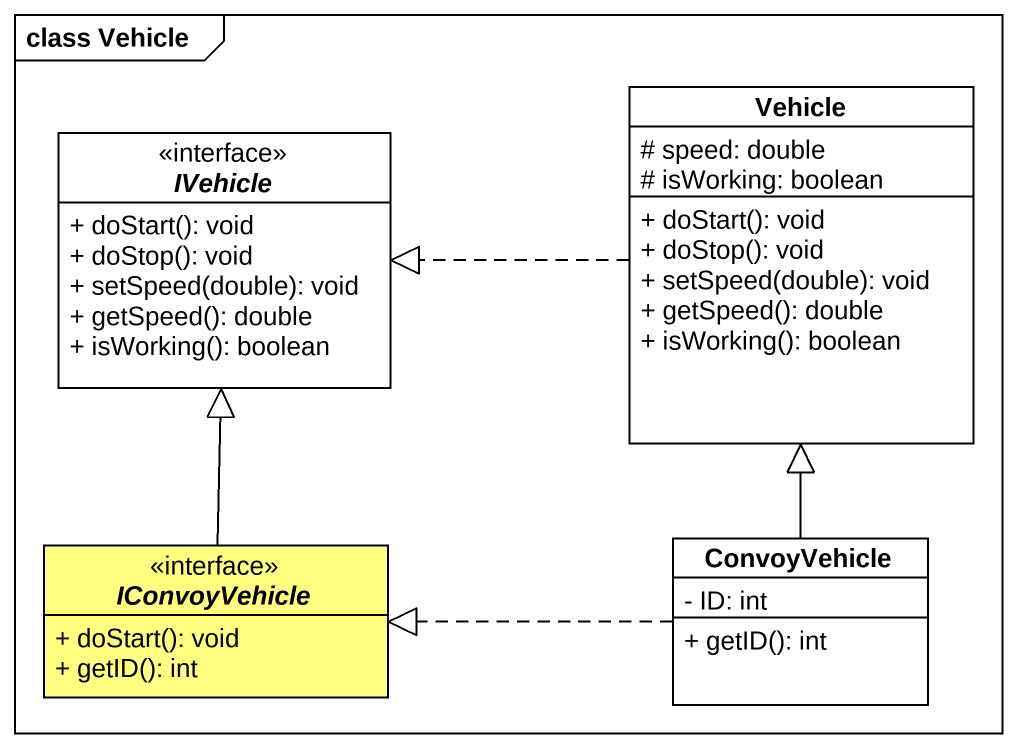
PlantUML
@startuml
mainframe class Vehicle
hide circle
hide empty members
skinparam classAttributeIconSize 0
interface IVehicle <<interface>> {
  + doStart(): void
  + doStop(): void
  + setSpeed(double): void
  + getSpeed(): double
  + isWorking(): boolean
}
class Vehicle {
  # speed: double
  # isWorking: boolean
  + doStart(): void
  + doStop(): void
  + setSpeed(double): void
  + getSpeed(): double
  + isWorking(): boolean
}
interface IConvoyVehicle <<interface>> #FFFF80 {
  + doStart(): void
  + getID(): int
}
class ConvoyVehicle {
  - ID: int
  + getID(): int
}
Vehicle .left.|> IVehicle
IConvoyVehicle -up-|> IVehicle
ConvoyVehicle -up-|> Vehicle
ConvoyVehicle .left.|> IConvoyVehicle
@enduml
